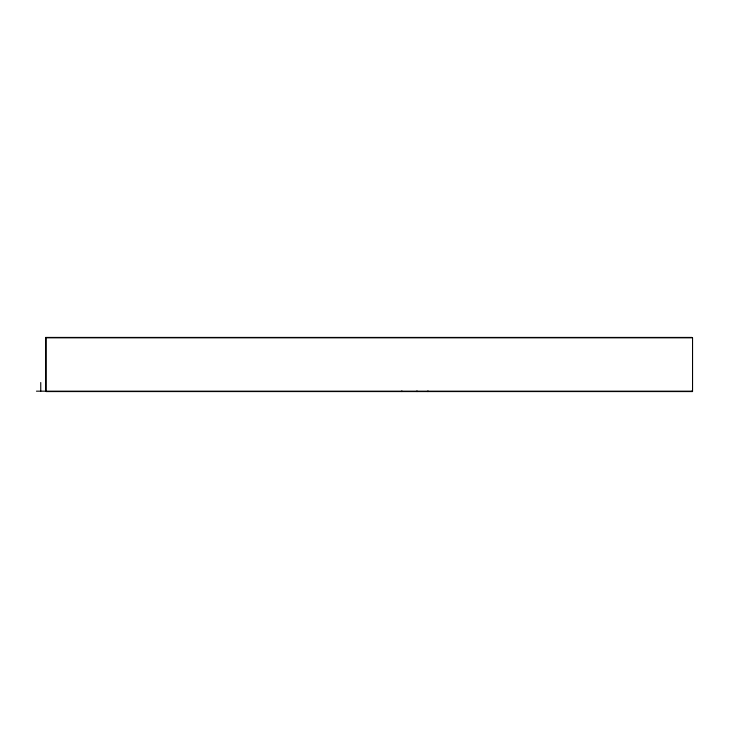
<?xml version="1.0" encoding="UTF-8"?>
<svg xmlns="http://www.w3.org/2000/svg" width="729" height="729" viewBox="0 0 729 729"><rect width="100%" height="100%" fill="white"/><g stroke="black" fill="none" stroke-linecap="round" stroke-linejoin="round"><path stroke-width="1.09" d="M691.93 337.427L45.562 337.427L45.562 391.172M36.45 391.172L692.24 391.172L692.24 390.498M427.95 390.89L427.95 391.573M416.97 390.89L416.97 391.573M401.861 390.89L401.861 391.573M40.751 382.515L40.751 391.172M692.55 337.828L46.182 337.828L46.182 391.573L692.55 391.573L692.55 337.828"/></g></svg>
